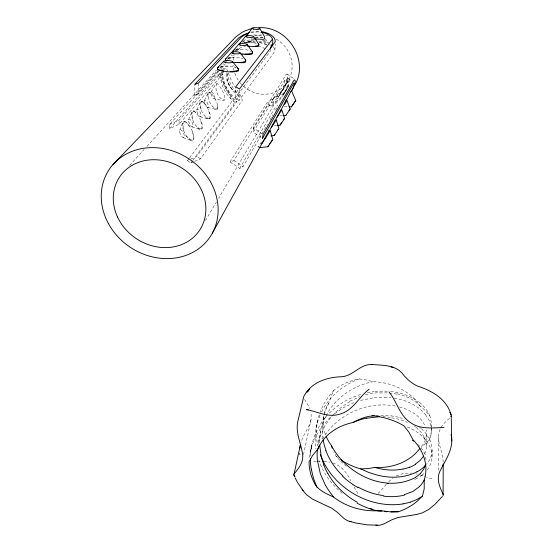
<?xml version="1.0" encoding="UTF-8"?>
<svg xmlns="http://www.w3.org/2000/svg" width="553" height="553" viewBox="0 0 553 553"><rect width="100%" height="100%" fill="white"/><g stroke="black" fill="none" stroke-linecap="round" stroke-linejoin="round"><path stroke-width="0.41" stroke-dasharray="2.77 2.07" d="M429.19 440.202L430.953 435.315L431.499 428.354A56.351 46.217 9.1 0 1 429.176 440.195L421.282 447.253M431.506 426.598L431.506 425.921M426.391 445.974L426.294 430.04M431.499 430.082L431.499 427.987M438.329 470.506L438.405 437.07C438.197 429.156 443.776 422.782 449.672 418.213M319.627 442.78C319.558 433.69 321.722 424.621 325.738 416.471M427.213 469.974C433.04 462.737 432.695 452.679 431.319 444.011A68.531 39.698 0.2 0 0 428.928 438.059M198.306 93.955A38.344 35.109 38 0 0 194.58 95.932L194.725 85.252M198.472 83.054L198.313 93.975L218.49 71.489M239.034 100.515A38.344 35.109 38 0 0 235.391 97.77L235.716 87.692M322.081 429.75L322.544 422.506L324.106 414.176M239.394 89.814L239.034 100.535L274.8 51.415L275.373 43.901M310.461 456.018C310.862 441.902 316.427 428.14 325.523 417.384M432.045 450.073C431.941 455.382 429.812 460.566 426.308 464.52M272.021 99.851L276.03 96.547A31.272 29.503 45.1 0 0 287.083 80.289L286.993 77.814A31.431 29.634 44.8 0 1 272.021 99.851L273.41 103.093L271.482 105.996L268.081 104.87L233.967 160.508A38.344 35.109 38 0 1 230.089 161.967L239.698 168.423A48.394 44.316 38 0 0 243.057 166.626L267.403 124.335M426.619 434.997L424.683 442.013L420.944 447.183M309.466 457.428L311.933 444.467L310.668 450.667L311.291 447.577M270.472 49.335L270.134 51.401L235.391 97.791M319.219 414.874C316.095 425.9 313.862 437.527 315.943 448.96M237.514 50.288L239.242 48.367L239.601 46.307M226.778 72.72L227.518 74.289A31.272 29.503 45.1 0 0 237.016 92.551L238.979 96.457L236.311 99.277L234.59 102.187A34.97 32.917 44.3 0 1 220.301 74.869L222.126 72.878L224.29 72.118M317.747 420.425C315.998 428.54 316.026 437.008 317.65 445.144M303.459 454.766L311.18 418.918L311.056 412.144M318.431 442.877L320.726 431.181M310.143 453.107C312.88 438.605 321.044 425.451 332.111 415.815M323.132 418.932L323.94 415.4M316.309 427.262L317.968 420.874L320.291 414.729M324.265 413.388A52.01 42.65 9.2 0 1 329.443 401.9L331.164 395.948L333.908 390.287A55.984 45.92 9.2 0 1 348.272 381.999A57.028 46.756 9.2 0 1 359.353 378.909L366.273 379.952L373.04 381.736A52.01 42.65 9.2 0 1 420.176 406.033L425.457 410.706L429.888 415.911A56.351 46.217 9.1 0 1 431.52 427.545M310.917 420.294C308.906 428.292 302.996 434.644 300.998 442.663M324.155 414.702L326.256 408.494L329.443 401.9M425.699 451.193L424.428 454.525M227.518 74.289C225.161 81.25 230.594 89.745 237.016 92.551M320.007 436.835L325.046 425.416L332.422 415.165M179.677 130.37L182.739 122.427M188.552 119.773L191.787 111.955M196.827 109.895L200.221 102.194M287.083 80.289L288.141 82.915L288.514 85.881C286.164 91.114 282.32 96.381 276.03 96.547M204.506 100.37L208.094 93.077M326.104 415.78C335.208 397.821 353.45 385.413 373.04 381.736M230.089 161.967L266.525 103.397C275.304 95.98 290.539 87.512 287.062 73.984L286.198 74.344L253.267 127.847L262.322 134.02M258.901 147.361L259.281 146.676M269.968 119.883L272.954 114.685M275.518 110.234L277.959 106.287M283.62 94.591L285.134 91.971M239.698 168.423L274.412 108.823L277.855 105.312M211.087 92.047L215.47 84.54L217.488 83.634C221.145 87.975 225.112 93.927 224.905 99.727L223.225 100.501L214.398 98.98A3.871 1.23 64.7 0 1 211.004 93.782A3.871 1.23 64.7 0 1 213.237 93.561A3.871 1.23 64.7 0 1 214.398 98.98M281.263 92.441L218.615 198.237M283.032 89.503L283.772 88.259M284.982 86.22L287.864 81.332M271.482 105.996A34.97 32.917 44.3 0 0 288.023 81.706L289.482 79.501L286.993 77.814M205.405 220.543L216.417 201.956M287.442 87.996L283.634 93.339M261.099 137.407L253.302 132.105L284.643 80.475L288.023 81.706M261.023 143.884L261.666 142.874M194.545 161.414L200.566 158.752L242.283 100.335L241.467 97.169L232.212 82.356L227.933 72.187M220.301 74.869L222.638 74.226A31.936 30.049 44.1 0 0 236.961 101.662L196.799 156.471L189.859 159.541M187.543 160.57A48.394 44.316 38 0 0 190.771 163.073L192.299 161.013M192.803 160.329L233.815 104.621C234.79 98.144 228.334 92.904 226.17 87.098C222.748 82.39 222.009 75.277 217.571 71.62L169.446 124.577A48.394 44.316 38 0 0 169.75 128.496L179.075 124.252L222.638 74.226M189.091 158.517L187.55 160.57L189.091 159.886M189.603 157.833L231.175 102.512C232.177 96.623 226.668 91.611 224.705 86.323C222.036 83.441 221.387 75.125 216.963 75.429L169.764 128.51M261.445 142.142L257.926 147.16L258.852 146.759M386.291 484.359L378.176 493.476M169.446 124.577L179.31 120.049L222.79 70.777M223.357 70.134L225.762 67.777L226.668 68.683L227.573 71.123M220.792 68.925L225.403 63.782M229.44 59.289L233.477 54.788M194.587 95.952L216.935 71.247M219.797 68.081L223.806 63.65M227.815 59.212L231.831 54.782M235.841 50.344L239.228 46.777M129.582 165.451L144.056 149.559M146.953 146.379L216.444 70.086M247.122 42.422L248.401 41.89L251.905 38.613M333.908 390.287L328.268 397.026L323.671 404.354A65.04 62.669 -12.7 0 0 320.152 412.172M388.745 481.677L392.955 477.93M422.077 475.089L423.792 473.665M192.513 140.248L193.799 139.515C194.532 132.893 189.893 125.655 185.214 121.197L183.292 121.791M334.848 413.54L343.779 407.492L353.685 402.736M201.154 129.229L202.391 128.524C202.972 122.13 198.52 115.266 194.131 110.821L192.299 111.367M209.214 118.95L210.403 118.28C210.845 112.093 206.566 105.561 202.446 101.144L200.691 101.648M216.741 109.342L217.889 108.699C218.207 102.713 214.087 96.485 210.209 92.102L208.536 92.565M184.55 121.211C180.465 127.356 185.442 139.508 193.191 139.978M193.509 110.807C189.72 116.766 194.449 128.275 201.817 128.953M201.859 101.109L201.368 101.441C199.011 107.676 202.792 117.727 209.864 118.674M209.663 92.054L209.207 92.351C207.029 98.399 210.624 107.966 217.377 109.065M216.97 83.572L216.541 83.842C214.529 89.71 217.958 98.835 224.421 100.065M349.8 401.243L359.996 396.639M396.176 475.926L403.842 473.34L411.57 473.064M217.17 71.766L218.67 71.061M221.67 69.65L225.417 67.888M217.301 75.146L222.126 72.878M414.674 479.465L416.16 478.78M246.106 42.325L253.945 39.809M190.778 163.08L193.792 161.746M359.353 378.909C345.418 384.017 332.941 393.425 324.957 406.02A66.063 63.443 -15.2 0 0 321.68 411.75M227.193 59.088C232.129 57.097 237.894 56.841 242.857 58.874M360.591 394.496C350.36 397.593 340.766 402.819 332.775 409.925A68.413 63.256 -24.5 0 0 328.254 414.259M220.619 67.307C225.417 65.766 230.822 65.607 235.516 67.604M235.848 50.461C240.721 48.982 246.32 48.885 250.889 51.374M360.521 400.393L374.263 397.655M365.284 394.953L373.717 393.148L379.828 392.506M236.961 101.662L234.59 102.187M250.834 32.738L256.834 31.956L261.279 32.254M244.108 42.484L251.207 41.993L257.228 43.77M251.311 32.039L259.786 31.397M367.351 392.768L374.105 391.669M253.744 34.929L259.143 35.185M316.468 461.541L311.913 461.9M274.316 125.524L276.749 125.372M317.291 461.492L321.175 461.313M255.424 37.148L259.613 37.175L263.574 37.943M375.929 415.434L384.75 415.379L390.895 415.932M279.922 115.743L282.389 115.681M387.377 391.241L384.1 391.13A66.706 51.18 -23.2 0 0 374.105 391.731M382.766 416.658L391.877 417.377M284.228 106.646L288.231 106.798M384.397 397.199L390.978 397.635M324.03 461.347L329.74 462.114M252.79 38.731L253.945 38.841M390.612 391.503C400.552 392.561 410.409 395.81 418.503 401.782M395.271 405.957C372.169 401.768 347.236 410.208 331.219 427.331A62.98 59.772 -27.9 0 0 322.205 439.656M394.192 398.084C403.738 399.674 413.112 403.337 420.57 409.607M259.004 35.205L262.025 36.097M207.534 107.434L216.14 109.522M415.884 473.762L417.301 474.115M397.234 393.798C405.757 395.754 414.093 399.612 420.176 406.033M432.004 478.87L426.508 477.142M399.425 406.925C410.008 409.773 420.916 415.904 425.257 426.494M399.632 417.626L404.416 419.077M200.151 116.773L207.769 118.971M263.505 40.21L268.233 42.152M192.009 126.872L199.626 129.298M228.133 66.125L227.974 66.07A10.625 2.724 2.8 0 0 220.129 66.602M420.128 474.916L425.741 476.866M183.271 137.711L190.889 140.372M332.899 462.999C341.284 465.702 347.201 472.919 350.657 480.757M407.298 426.957C419.72 431.845 432.232 442.794 431.962 457.186M233.967 160.508L243.057 166.626M287.062 73.984L293.567 78.505M288.237 78.554L292.24 81.332M414.328 425.955L415.58 426.909M419.361 426.992L420.909 428.285M342.183 493.214C333.348 486.025 326.049 476.907 321.3 466.532M346.33 466.352L340.378 460.87M416.209 427.393L420.93 432.087L424.22 437.167M189.499 126.291L189.382 126.181A10.334 3.698 64.7 0 0 182.967 122.089A10.334 3.698 64.7 0 0 184.349 132.243L184.453 132.367M265.253 38.765L268.164 42.367M421.427 428.713L425.001 432.322L428.969 438.052M269.816 44.641L270.555 45.415M339.86 460.352L336.003 455.99L333.936 452.14M425.589 414.757L429.149 420.411L431.126 426.446M357.902 493.511L352.33 484.131M304.613 399.453L309.915 408.363M273.486 46.77L275.055 50.295M429.888 415.911L427.22 410.81L423.404 406.075A64.984 40.563 -7.5 0 0 418.51 401.782M424.338 452.271L425.534 455.72L426.073 460.932M186.368 135.851L186.416 135.997A10.334 3.698 64.7 0 0 192.783 139.985A10.334 3.698 64.7 0 0 191.4 129.872L191.373 129.713M299.767 453.273L299.92 454.67L299.691 451.76M443.147 462.377C443.153 453.674 438.57 445.739 438.405 437.07M338.104 457.697A56.33 46.182 9.2 0 1 336.01 455.983M325.254 433.953A52.01 42.65 9.2 0 1 323.747 415.821M322.924 438.736A60.719 56.883 41.4 0 1 322.199 429.757M321.328 466.525A69.07 63.657 39.7 0 1 318.818 460.29M422.112 475.11A68.454 40.618 20.8 0 1 416.202 478.815M417.771 444.398A62.945 34.362 -3 0 1 424.006 452.333M423.944 437.202A60.754 33.609 3.2 0 1 425.886 451.213M420.605 409.593A66.021 40.597 -6.6 0 1 425.616 414.75M391.621 417.819A61.57 40.59 -16.8 0 1 407.561 422.416M379.738 393.01A59.537 43.59 -22.9 0 1 388.593 393.024M389.319 393.079A59.537 43.59 -22.9 0 1 397.006 394.192M390.943 415.842A69.948 49.072 -18 0 1 399.688 417.55M374.257 397.711A67.501 51.388 -22.9 0 1 384.376 397.254M332.699 415.386A60.706 54.913 -30.6 0 1 349.987 401.589M325.489 417.363A68.413 63.256 -24.5 0 1 327.314 415.275M317.816 445.932A62.295 60.146 26.6 0 1 319.987 436.829M200.559 158.752A38.344 35.109 38 0 1 196.792 156.464M179.061 124.238A38.344 35.109 38 0 1 179.296 120.036M253.274 127.84A38.344 35.109 38 0 1 253.309 132.098M276.154 39.063A30.429 28.797 46.4 0 1 286.986 82.66A30.429 28.797 46.4 0 1 243.037 85.791M241.841 84.609A30.429 28.797 46.4 0 1 240.154 82.722M238.156 80.012A30.429 28.797 46.4 0 1 234.251 71.662M234.023 70.86A30.429 28.797 46.4 0 1 233.048 65.109M233.11 60.153A30.429 28.797 46.4 0 1 234.223 54.519M235.357 51.457A30.429 28.797 46.4 0 1 236.836 48.553M243.161 41.178A30.429 28.797 46.4 0 1 247.212 38.44M254.905 35.579A30.429 28.797 46.4 0 1 261.541 34.957M265.744 35.344A30.429 28.797 46.4 0 1 268.24 35.862M284.643 80.475A31.936 30.049 44.1 0 1 268.081 104.87M239.242 48.367A31.936 30.049 44.1 0 1 245.228 46.348M258.051 46.272A31.936 30.049 44.1 0 1 267.299 49.666M238.979 96.457A31.431 29.634 44.8 0 1 226.094 71.69M246.742 43.189A31.431 29.634 44.8 0 1 255.403 42.076M259.419 42.415A31.431 29.634 44.8 0 1 267.251 44.655M289.482 79.501A34.632 32.634 44.7 0 1 273.41 103.093M236.311 99.277A34.632 32.634 44.7 0 1 222.472 72.754M242.297 41.834A34.632 32.634 44.7 0 1 255.659 39.678M262.516 40.701A34.632 32.634 44.7 0 1 268.475 42.788M243.956 42.858A34.97 32.917 44.3 0 1 255.887 42.014M259.433 42.588A34.97 32.917 44.3 0 1 266.975 45.104M248.401 41.89A31.272 29.503 45.1 0 1 254.256 41.005M258.749 41.109A31.272 29.503 45.1 0 1 268.267 43.583M231.659 89.185A34.251 32.323 45.2 0 1 226.675 79.618M255.451 37.245A34.251 32.323 45.2 0 1 264.818 38.357M288.507 85.881A34.251 32.323 45.2 0 1 282.694 94.397M234.147 66.865A10.625 2.724 2.8 0 1 235.785 67.314M242.269 42.228A9.525 2.205 3.2 0 1 243.728 41.993M235.405 49.791A9.864 2.364 3.1 0 1 240.617 49.321M228.043 57.892A10.231 2.537 2.9 0 1 233.47 57.374M200.787 121.19A9.982 3.436 64.7 0 1 201.41 128.98A9.982 3.436 64.7 0 1 196.467 126.54M192.603 119.427A9.982 3.436 64.7 0 1 192.002 111.63A9.982 3.436 64.7 0 1 196.999 114.188M217.232 105.312A9.346 2.993 64.8 0 1 214.495 108.768M207.99 96.561A9.346 2.993 64.8 0 1 210.824 93.236M208.792 111.257A9.657 3.207 64.8 0 1 209.449 118.722A9.657 3.207 64.8 0 1 204.762 116.254M201.05 109.356A9.657 3.207 64.8 0 1 200.421 101.89A9.657 3.207 64.8 0 1 205.156 104.469M179.718 131.987A4.417 1.611 64.7 0 0 183.755 137.759A4.417 1.611 64.7 0 0 182.525 131.42A4.417 1.611 64.7 0 0 179.718 131.987M204.41 102.181A3.995 1.306 64.7 0 0 207.942 107.517A3.995 1.306 64.7 0 0 206.76 101.89A3.995 1.306 64.7 0 0 204.41 102.181M196.896 111.367A4.127 1.396 64.7 0 0 200.58 116.842A4.127 1.396 64.7 0 0 199.384 110.994A4.127 1.396 64.7 0 0 196.896 111.367M188.608 121.314A4.272 1.5 64.7 0 0 192.458 126.934A4.272 1.5 64.7 0 0 191.248 120.851A4.272 1.5 64.7 0 0 188.608 121.314"/><path stroke-width="0.83" d="M443.147 465.806L443.195 464.541M270.59 48.616L270.832 47.171C273.376 44.323 273.735 38.689 270.493 36.194C267.894 34.003 264.597 32.8 261.279 32.254M299.816 448.448L300.397 444.812L293.823 475.138M272.491 39.139L235.744 86.849A48.394 44.316 38 0 1 239.428 88.992L275.283 41.717C275.401 35.599 267.182 32.724 262.115 31.659M275.339 119.635L270.134 129.45M272.221 44.758L271.627 46.936L271.164 46.182M280.931 109.612L275.975 118.964M443.216 463.905L443.098 495.571M286.157 100.245L286.233 99.899L281.429 109.183M291.051 91.473L291.065 91.107L286.53 100.024M425.603 464.347L423.646 469.269L420.273 473.658M422.451 496.055L424.206 488.859L424.213 480.066A55.611 44.523 9.5 0 0 413.091 439.849L408.778 432.024L403.621 425.603A62.924 50.364 9.6 0 0 380.194 416.914C370.876 414.073 361.441 418.047 353.298 422.423A55.611 44.523 9.5 0 0 317.913 449.071L312.549 455.478L309.092 461.762A62.959 50.406 9.5 0 0 313.489 481.179C316.669 489.771 325.807 493.463 333.528 497.009A55.611 44.523 9.5 0 0 380.091 510.592L389.851 511.788L398.526 511.732A62.98 50.454 9.5 0 0 417.529 500.97L422.451 496.055L416.81 499.58L410.312 502.2M283.212 115.66L285.749 115.57L290.138 109.031L287.021 100.411L284.574 104.448M269.117 131.026L269.387 130.079L212.387 233.103M277.558 125.324L280.053 125.158L284.588 118.39L281.809 109.805L277.108 117.284M450.958 416.616L451.151 416.112M270.859 135.858L274.129 135.589L278.885 128.579L276.23 119.87L271.309 127.715M270.113 130.743L265.081 138.914M291.894 91.611L295.758 100.556L291.507 106.888L289.032 106.833M291.438 106.929L293.035 104.323M285.68 115.598L285.998 115.01M279.991 125.178L280.703 123.934M270.244 130.667L272.76 139.515L271.965 140.904L267.894 146.766L259.585 147.61M274.184 135.582L274.882 134.268M293.761 474.329C298.295 468.757 303.659 462.543 302.643 454.711C301.247 443.306 294.922 432.204 298.053 420.48L303.742 396.577C310.834 382.558 326.401 377.277 341.16 376.759C353.035 376.441 360.349 363.411 372.21 364.648M267.894 146.766L268.233 146.033M295.074 84.657C309.231 59.911 287.221 25.797 258.887 27.685M232.875 52.286L233.076 51.878M225.596 60.097L225.534 60.913L226.101 61.238M217.557 68.925L217.453 69.816C223.993 71.448 231.762 72.996 238.288 71.005L238.315 69.761M291.701 90.713C292.295 89.704 295.931 82.438 293.726 83.185L262.516 138.374A48.394 44.316 38 0 0 263.021 134.497L294.189 79.902C297.355 79.21 292.737 89.489 291.597 90.823M261.97 143.407L264.79 139.031M281.187 123.181L281.747 122.331M269.166 144.54L269.774 143.621M423.557 456.114L420.066 460.504L415.351 464.188M293.595 103.494L294.148 102.678M270.41 142.674L271.039 141.755M246.479 36.215L252.099 28.155M294.673 101.939L295.758 100.556M289.039 110.427L290.138 109.031M283.475 119.801L284.588 118.39M277.758 129.99L278.235 129.333M271.62 140.932L272.111 140.255M239.947 43.355L245.691 36.132M307.786 391.192L307.033 392.125L309.742 388.8L307.786 391.192L308.567 390.238M275.712 120.423L276.23 119.87M232.951 51L238.861 44.102M442.421 496.421L434.879 504.412L428.693 509.472L422.395 512.852L416.665 514.456L398.015 517.484L392.022 519.737L383.54 524.085L379.752 525.239L367.42 524.873L355.496 522.951L347.45 520.698L344.125 518.562L337.005 512.057L331.786 508.255L312.604 499.179L306.659 494.79L304.178 492.108L297.632 482.638L295.026 477.751M225.458 59.192L231.555 52.362M217.889 67.473L223.689 61.238M112.957 164.573L235.848 36.899L241.779 32.551L245.069 30.864L251.463 28.68M425.347 465.571L422.686 468.038A67.577 40.376 20.5 0 1 416.997 471.84M419.637 486.536L412.946 491.403L404.354 494.659M369.183 389.194C358.807 396.992 352.807 411.135 339.203 414.28C327.894 417.847 317.194 411.37 306.321 409.6L308.304 409.794M415.614 477.363C385.448 493.594 346.102 474.142 331.392 445.469A52.01 42.65 9.2 0 1 326.166 436.352M416.948 471.806C406.98 476.99 395.305 478.117 384.294 476.506A66.339 48.491 37.1 0 1 376.413 474.889L368.54 472.373L360.777 468.916A56.33 46.182 9.2 0 1 340.855 459.723M248.207 33.491L243.921 35.33L241.557 36.954L198.472 83.054A48.394 44.316 38 0 0 194.739 84.429L238.447 38.129L243.686 34.742L249.59 32.475M254.539 38.904L255.873 38.986M247.606 46.141L249.603 46.286M240.818 53.959L242.885 54.104M232.26 62.213L235.682 62.496M420.024 448.144A52.01 42.65 9.2 0 1 374.865 467.451L367.911 468.598L360.777 468.916M402.916 469.006C393.632 470.949 383.92 470.126 374.865 467.451M366.798 418.199L379.621 416.685M403.089 503.921C370.856 508.898 336.908 489.937 322.876 460.767M371.816 415.766L374.291 415.545M398.526 511.732L390.902 511.981M371.194 364.434C382.254 365.436 396.328 364.524 403.414 374.865C407.229 379.455 411.847 383.429 417.273 385.98C432.004 390.701 446.886 399.066 451.193 415.144L449.962 412.338L450.64 413.63M444.052 427.531C432.944 427.745 420.667 429.64 410.907 422.879C399.591 415.884 397.061 401.658 389.036 391.897M235.516 62.537L244.073 62.766L245.594 62.081L245.594 60.92M242.732 54.139L250.944 54.408L252.389 53.786L252.362 52.694M387.1 483.453L388.593 483.585M249.451 46.321L257.352 46.625L258.721 46.051L258.673 45.021M255.735 39.014L263.339 39.346L264.645 38.814L264.576 37.846M384.459 511.518L386.913 511.781M391.102 367.026L393.57 367.399M349.586 521.438L351.148 521.645M375.902 525.115L377.471 525.35M383.36 495.578C374.471 494.417 365.851 491.437 358.026 487.075M380.353 510.951L382.005 511.214M377.07 510.315L378.708 510.654M369.77 508.352L372.19 509.078M223.716 71.157L223.564 71.088A10.625 2.724 2.8 0 1 218.808 66.996M357.397 502.359C345.321 495.633 334.835 485.838 328.026 473.748M343.005 476.05C335.464 468.965 329.443 460.22 325.841 450.508M271.8 44.834L272.705 45.788M294.618 476.299L294.002 475.518L294.998 476.714M232.481 61.535L238.474 68.966M240.237 52.943L245.753 60.139M247.239 44.662L252.527 51.934M302.035 489.142L303.044 490.629M253.786 36.678L258.839 44.275M259.924 28.68L264.742 37.12M325.593 485.645L320.381 473.942L317.643 461.582M316.931 487.248L313.454 478.29L311.291 469.138M323.92 465.073L321.134 455.983L319.682 445.117M331.392 445.469L332.249 448.172M451.048 434.568C454.455 448.262 445.296 460.131 439.697 471.771C436.144 479.638 440.029 487.753 443.382 494.797M451.525 437.485L451.704 440.914L451.22 415.628M310.427 458.34L310.427 459.889M326.014 450.453A60.719 56.883 41.4 0 1 323.18 440.223M322.904 460.753A68.213 62.876 39.8 0 1 320.353 454.649M357.867 487.49A62.136 50.15 44.3 0 1 342.694 476.382M333.632 496.926A64.279 54.609 45.3 0 1 325.71 485.589M327.95 473.79A63.436 57.809 45.9 0 1 323.837 465.094M380.188 511.338A64.583 48.056 42.5 0 1 357.127 503.154M404.637 495.018A62.766 39.477 30.8 0 1 383.54 496.152M409.676 467.133A60.242 36.125 24.4 0 1 403.013 469.117M410.243 502.124A71.206 44.012 26.3 0 1 403.019 503.831M415.531 464.32A60.45 35.89 23.6 0 1 409.787 467.237M424.144 480.045A62.924 33.401 10.3 0 1 419.499 486.481M420.183 473.61A62.524 34.258 18.6 0 1 415.49 477.287M412.282 440.229A62.945 34.362 -3 0 1 413.609 441.114M353.249 422.292A62.607 52.881 -29.5 0 1 366.791 418.068M317.899 449.064A62.98 59.772 -27.9 0 1 319.053 446.098M317.498 461.596A62.295 60.146 26.6 0 1 317.422 449.036M311.256 469.138A71.137 67.252 31.1 0 1 310.399 459.889M237.092 67.832A10.625 2.724 2.8 0 1 230.152 71.565M258.375 43.805A9.525 2.205 3.2 0 1 255.196 46.127M239.961 43.818A9.525 2.205 3.2 0 1 240.341 42.927M252.057 51.429A9.864 2.364 3.1 0 1 244.951 54.153M233.394 52.003A9.864 2.364 3.1 0 1 234.202 50.129M245.283 59.606A10.231 2.537 2.9 0 1 237.825 62.544M226.751 60.795A10.231 2.537 2.9 0 1 225.914 58.701M225.099 62.399A4.569 1.141 2.8 0 0 232.613 62.13A4.569 1.141 2.8 0 0 226.723 60.54A4.569 1.141 2.8 0 0 225.099 62.399M108.423 223.564A60.671 53.047 33.6 0 0 209.628 237.569A60.671 53.047 33.6 0 0 161.013 148.218A60.671 53.047 33.6 0 0 108.423 223.564M117.533 217.018A48.056 42.014 33.5 0 0 197.386 233.255A48.056 42.014 33.5 0 0 163.799 160.729A48.056 42.014 33.5 0 0 117.533 217.018M253.419 29.039A3.961 0.857 3.4 0 0 259.875 28.901A3.961 0.857 3.4 0 0 254.65 27.65A3.961 0.857 3.4 0 0 253.419 29.039M247.039 37.079A4.099 0.919 3.2 0 0 253.723 36.913A4.099 0.919 3.2 0 0 248.352 35.586A4.099 0.919 3.2 0 0 247.039 37.079M240.237 45.118A4.244 0.982 3.1 0 0 247.17 44.917A4.244 0.982 3.1 0 0 241.633 43.514A4.244 0.982 3.1 0 0 240.237 45.118M232.937 53.447A4.396 1.058 3 0 0 240.154 53.212A4.396 1.058 3 0 0 234.451 51.719A4.396 1.058 3 0 0 232.937 53.447"/></g></svg>
